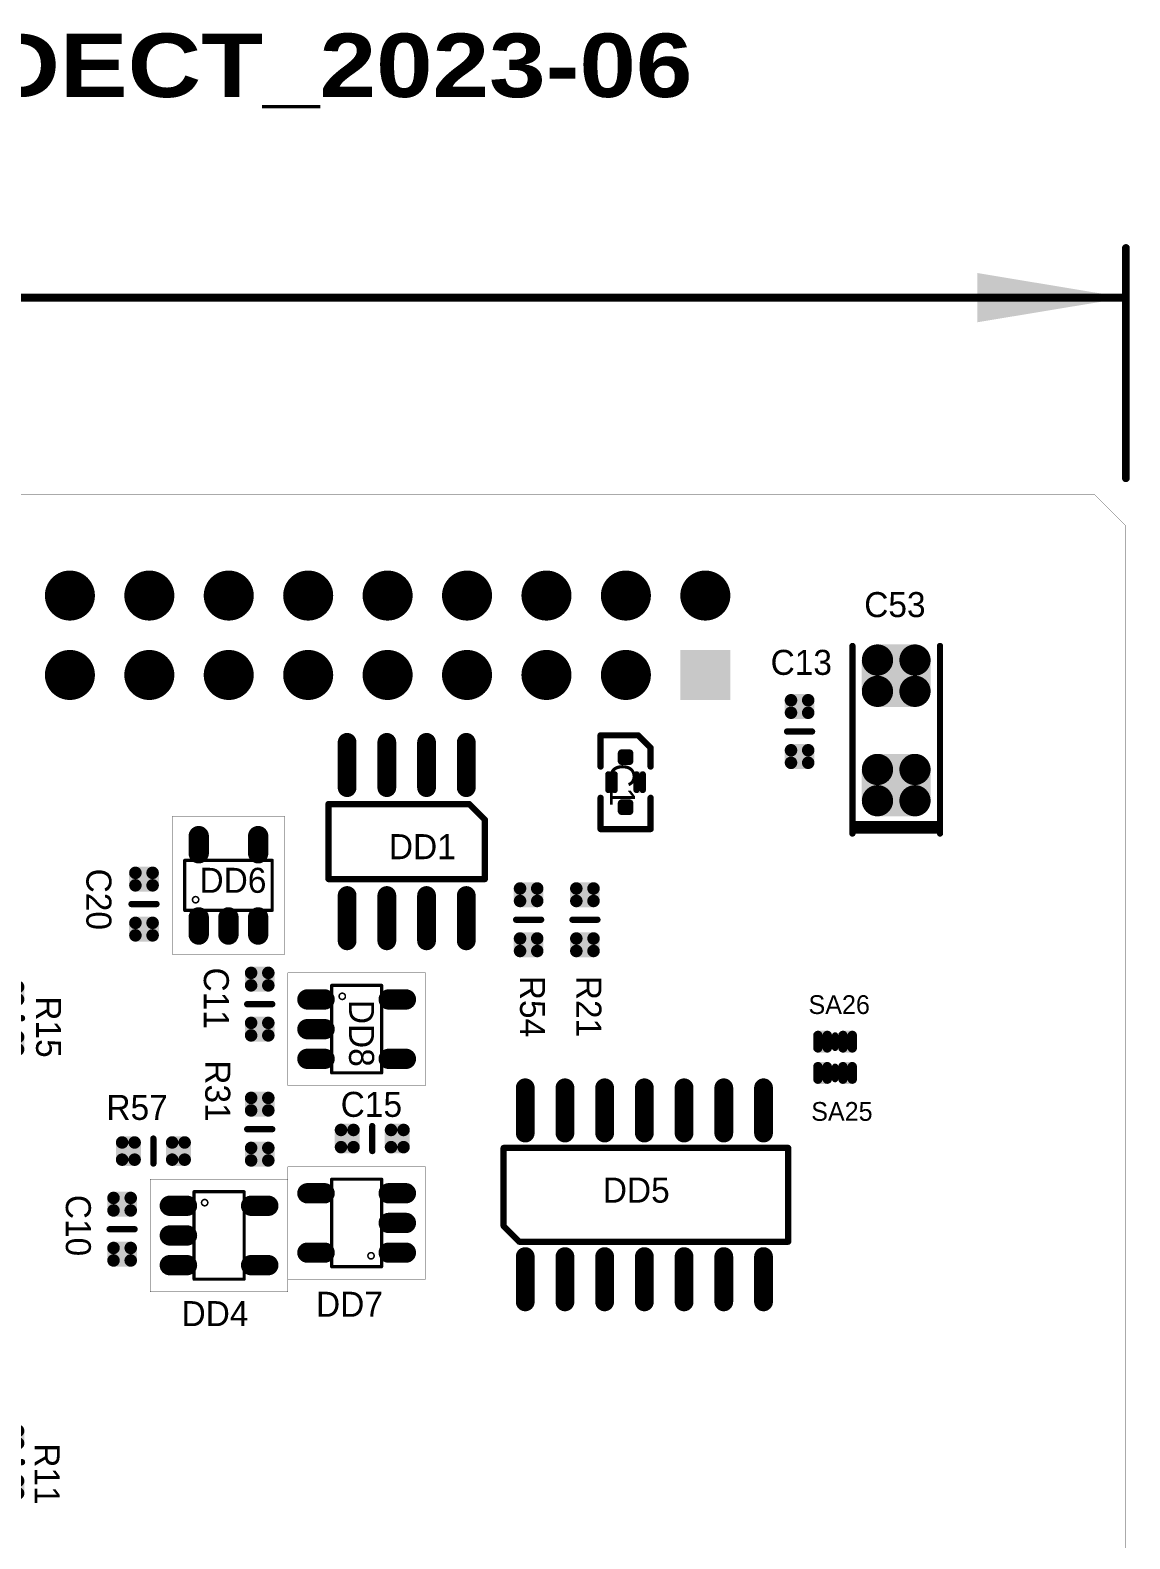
# Model space of a CAD drawing. Extents: x 199 to 362, y 337 to 503.
# Drawn here: x 238.36 to 273.52, y 454.3 to 502.56 of the extents above; entities that cross this region are included whole.
import ezdxf

# ---------------------------------------------------------------- set-up
doc = ezdxf.new("R2010")
doc.units = 0
doc.header["$MEASUREMENT"] = 0
for name, color, linetype in [('BOARD', 250, 'Continuous'), ('TOP', 254, 'Continuous'), ('TOP_ASSY', 253, 'Continuous'), ('TOP_SILK', 250, 'Continuous')]:
    doc.layers.add(name, color=color, linetype=linetype)

# ---------------------------------------------------------------- blocks, each defined once
blk = doc.blocks.new('UNIT_DISC')
at = {"linetype": 'Continuous', "const_width": 0.5}
blk.add_lwpolyline([(0.25, 0, 1), (-0.25, 0, 1)], format="xyb", close=True, dxfattribs=at)
blk = doc.blocks.new('0603_1764')
at = {"layer": 'TOP_ASSY', "linetype": 'Continuous', "const_width": 0.0001}
for points in [[(236.8, 458.35), (238.6, 458.35)], [(236.8, 455.15), (236.8, 458.35)], [(238.6, 455.15), (238.6, 458.35)], [(236.8, 455.15), (238.6, 455.15)]]:
    blk.add_lwpolyline(points, dxfattribs=at)
at = {"layer": 'TOP_SILK', "linetype": 'Continuous', "const_width": 0.2}
blk.add_lwpolyline([(237.3, 456.75), (238.1, 456.75)], dxfattribs=at)
at = {"layer": 'TOP_ASSY', "xscale": 0.0001, "yscale": 0.0001, "zscale": 0.0001}
for p in [(236.8, 458.35), (236.8, 458.35), (238.6, 458.35), (238.6, 458.35), (236.8, 455.15), (236.8, 455.15), (238.6, 455.15), (238.6, 455.15)]:
    blk.add_blockref('UNIT_DISC', p, dxfattribs=at)
at = {"layer": 'TOP_SILK', "xscale": 0.2, "yscale": 0.2, "zscale": 0.2}
for p in [(237.3, 456.75), (238.1, 456.75)]:
    blk.add_blockref('UNIT_DISC', p, dxfattribs=at)
blk = doc.blocks.new('SHAPE_RR_374_314_0_0_0_0')
for points in [[(-0.475, -0.2), (0.475, -0.2), (-0.475, 0.2), (0.475, 0.2)], [(-0.275, -0.4), (0.275, -0.4), (-0.275, 0.4), (0.275, 0.4)]]:
    blk.add_solid(points)
at = {"xscale": 0.4, "yscale": 0.4, "zscale": 0.4}
for p in [(-0.275, 0.2), (-0.275, -0.2), (0.275, 0.2), (0.275, -0.2)]:
    blk.add_blockref('UNIT_DISC', p, dxfattribs=at)
blk = doc.blocks.new('SMD80_95205')
at = {"layer": 'TOP'}
blk.add_blockref('SHAPE_RR_374_314_0_0_0_0', (0, 0), dxfattribs=at)
blk = doc.blocks.new('SMD80_95')
at = {"layer": 'TOP'}
blk.add_blockref('SHAPE_RR_374_314_0_0_0_0', (0, 0), dxfattribs=at)
blk = doc.blocks.new('R11')
blk.add_blockref('0603_1764', (0, 0))
at = {"rotation": 180}
for name, p in [('SMD80_95', (237.7, 457.55)), ('SMD80_95205', (237.7, 455.95))]:
    blk.add_blockref(name, p, dxfattribs=at)
at = {"layer": 'TOP_SILK'}
blk.add_text('R11', height=0.8, rotation=270, dxfattribs=at).set_placement((238.5, 457.35))
blk = doc.blocks.new('0603_1778')
at = {"layer": 'TOP_ASSY', "linetype": 'Continuous', "const_width": 0.0001}
for points in [[(236.8, 472.55), (238.6, 472.55)], [(236.8, 469.35), (236.8, 472.55)], [(238.6, 469.35), (238.6, 472.55)], [(236.8, 469.35), (238.6, 469.35)]]:
    blk.add_lwpolyline(points, dxfattribs=at)
at = {"layer": 'TOP_SILK', "linetype": 'Continuous', "const_width": 0.2}
blk.add_lwpolyline([(237.3, 470.95), (238.1, 470.95)], dxfattribs=at)
at = {"layer": 'TOP_ASSY', "xscale": 0.0001, "yscale": 0.0001, "zscale": 0.0001}
for p in [(236.8, 472.55), (236.8, 472.55), (238.6, 472.55), (238.6, 472.55), (236.8, 469.35), (236.8, 469.35), (238.6, 469.35), (238.6, 469.35)]:
    blk.add_blockref('UNIT_DISC', p, dxfattribs=at)
at = {"layer": 'TOP_SILK', "xscale": 0.2, "yscale": 0.2, "zscale": 0.2}
for p in [(237.3, 470.95), (238.1, 470.95)]:
    blk.add_blockref('UNIT_DISC', p, dxfattribs=at)
blk = doc.blocks.new('SMD80_9588')
at = {"layer": 'TOP'}
blk.add_blockref('SHAPE_RR_374_314_0_0_0_0', (0, 0), dxfattribs=at)
blk = doc.blocks.new('R15')
blk.add_blockref('0603_1778', (0, 0))
at = {"rotation": 180}
for name, p in [('SMD80_95', (237.7, 471.75)), ('SMD80_9588', (237.7, 470.15))]:
    blk.add_blockref(name, p, dxfattribs=at)
at = {"layer": 'TOP_SILK'}
blk.add_text('R15', height=0.8, rotation=270, dxfattribs=at).set_placement((238.55, 471.65))
blk = doc.blocks.new('SO_8_1_27_PANTES_4302')
at = {"layer": 'TOP_ASSY', "linetype": 'Continuous', "const_width": 0.0001}
for points in [[(247.3, 480.7), (253.5, 480.7)], [(247.3, 472.5), (247.3, 480.7)], [(253.5, 480.7), (253.5, 472.5)], [(250.5, 476.6), (250.3, 476.6)], [(250.4, 476.7), (250.4, 476.5)], [(253.5, 472.5), (247.3, 472.5)]]:
    blk.add_lwpolyline(points, dxfattribs=at)
at = {"layer": 'TOP_SILK', "linetype": 'Continuous', "const_width": 0.2}
for points in [[(247.9, 477.8), (252.4, 477.8)], [(247.9, 475.4), (247.9, 477.8)], [(252.4, 477.8), (252.9, 477.3)], [(252.9, 477.3), (252.9, 475.4)], [(252.9, 475.4), (247.9, 475.4)]]:
    blk.add_lwpolyline(points, dxfattribs=at)
at = {"layer": 'TOP_ASSY', "xscale": 0.0001, "yscale": 0.0001, "zscale": 0.0001}
for p in [(247.3, 480.7), (247.3, 480.7), (253.5, 480.7), (253.5, 480.7), (250.3, 476.6), (250.4, 476.7), (250.4, 476.5), (250.5, 476.6), (247.3, 472.5), (247.3, 472.5), (253.5, 472.5), (253.5, 472.5)]:
    blk.add_blockref('UNIT_DISC', p, dxfattribs=at)
at = {"layer": 'TOP_SILK', "xscale": 0.2, "yscale": 0.2, "zscale": 0.2}
for p in [(247.9, 477.8), (247.9, 477.8), (252.4, 477.8), (252.4, 477.8), (252.9, 477.3), (252.9, 477.3), (247.9, 475.4), (247.9, 475.4), (252.9, 475.4), (252.9, 475.4)]:
    blk.add_blockref('UNIT_DISC', p, dxfattribs=at)
blk = doc.blocks.new('SHAPE_OV_807_236_0_0_0_0')
at = {"linetype": 'Continuous', "const_width": 0.6}
blk.add_lwpolyline([(-0.725, 0), (0.725, 0)], dxfattribs=at)
at = {"xscale": 0.6, "yscale": 0.6, "zscale": 0.6}
for p in [(-0.725, 0), (0.725, 0)]:
    blk.add_blockref('UNIT_DISC', p, dxfattribs=at)
blk = doc.blocks.new('SMD205_060')
at = {"layer": 'TOP'}
blk.add_blockref('SHAPE_OV_807_236_0_0_0_0', (0, 0), dxfattribs=at)
blk = doc.blocks.new('SMD205_06097')
at = {"layer": 'TOP'}
blk.add_blockref('SHAPE_OV_807_236_0_0_0_0', (0, 0), dxfattribs=at)
blk = doc.blocks.new('SMD205_0605')
at = {"layer": 'TOP'}
blk.add_blockref('SHAPE_OV_807_236_0_0_0_0', (0, 0), dxfattribs=at)
blk = doc.blocks.new('SMD205_06011')
at = {"layer": 'TOP'}
blk.add_blockref('SHAPE_OV_807_236_0_0_0_0', (0, 0), dxfattribs=at)
blk = doc.blocks.new('SMD205_0602')
at = {"layer": 'TOP'}
blk.add_blockref('SHAPE_OV_807_236_0_0_0_0', (0, 0), dxfattribs=at)
blk = doc.blocks.new('DD1')
blk.add_blockref('SO_8_1_27_PANTES_4302', (0, 0))
at = {"rotation": 270}
for name, p in [('SMD205_060', (248.495, 479.05)), ('SMD205_060', (249.765, 479.05)), ('SMD205_060', (251.035, 479.05)), ('SMD205_060', (252.305, 479.05)), ('SMD205_06097', (248.495, 474.15)), ('SMD205_0605', (249.765, 474.15)), ('SMD205_06011', (251.035, 474.15)), ('SMD205_0602', (252.305, 474.15))]:
    blk.add_blockref(name, p, dxfattribs=at)
at = {"layer": 'TOP_SILK'}
blk.add_text('DD1', height=0.8, dxfattribs=at).set_placement((249.83125, 476.0375))
blk = doc.blocks.new('POLY_S3_L3_421274')
at = {"layer": 'BOARD'}
blk.add_solid([(208.4, 494), (213.1498, 494.7874), (213.1498, 493.2126)], dxfattribs=at)
blk = doc.blocks.new('POLY_S3_L3_421276')
at = {"layer": 'BOARD'}
blk.add_solid([(273.4, 494), (268.6502, 494.7874), (268.6502, 493.2126)], dxfattribs=at)
blk = doc.blocks.new('DIM_L3_421101')
at = {"layer": 'BOARD', "linetype": 'Continuous', "const_width": 0.25}
for points in [[(208.4, 488.224), (208.4, 495.5875)], [(273.4, 488.224), (273.4, 495.5875)], [(208.4, 494), (219.87023, 494)], [(273.4, 494), (226.52977, 494)]]:
    blk.add_lwpolyline(points, dxfattribs=at)
for name in ['POLY_S3_L3_421274', 'POLY_S3_L3_421276']:
    blk.add_blockref(name, (0, 0))
at = {"layer": 'BOARD', "xscale": 0.25, "yscale": 0.25, "zscale": 0.25}
for p in [(208.4, 495.5875), (273.4, 495.5875), (208.4, 494), (219.87023, 494), (226.52977, 494), (273.4, 494), (208.4, 488.224), (273.4, 488.224)]:
    blk.add_blockref('UNIT_DISC', p, dxfattribs=at)
at = {"layer": 'BOARD'}
blk.add_text('65.0', height=2.032, dxfattribs=at).set_placement((220.42188, 492.4125))
blk = doc.blocks.new('SHAPE_EL_629_629_0_0_0_0')
at = {"xscale": 1.6, "yscale": 1.6, "zscale": 1.6}
blk.add_blockref('UNIT_DISC', (0, 0), dxfattribs=at)
blk = doc.blocks.new('SHAPE_SQ_629_629_0_0_0_0')
blk.add_solid([(-0.8, -0.8), (0.8, -0.8), (-0.8, 0.8), (0.8, 0.8)])
blk = doc.blocks.new('SO_14_1_27_3990')
at = {"layer": 'TOP_ASSY', "linetype": 'Continuous', "const_width": 0.0001}
for points in [[(252.9, 469.7), (263.1, 469.7)], [(252.9, 460.9), (252.9, 469.7)], [(263.1, 469.7), (263.1, 460.9)], [(263.1, 460.9), (252.9, 460.9)]]:
    blk.add_lwpolyline(points, dxfattribs=at)
at = {"layer": 'TOP_SILK', "linetype": 'Continuous', "const_width": 0.2}
for points in [[(253.5, 464.3), (253.5, 466.8)], [(253.5, 466.8), (262.6, 466.8)], [(262.6, 466.8), (262.6, 463.8)], [(254, 463.8), (253.5, 464.3)], [(262.6, 463.8), (254, 463.8)]]:
    blk.add_lwpolyline(points, dxfattribs=at)
at = {"layer": 'TOP_ASSY', "xscale": 0.0001, "yscale": 0.0001, "zscale": 0.0001}
for p in [(252.9, 469.7), (252.9, 469.7), (263.1, 469.7), (263.1, 469.7), (252.9, 460.9), (252.9, 460.9), (263.1, 460.9), (263.1, 460.9)]:
    blk.add_blockref('UNIT_DISC', p, dxfattribs=at)
at = {"layer": 'TOP_SILK', "xscale": 0.2, "yscale": 0.2, "zscale": 0.2}
for p in [(253.5, 466.8), (253.5, 466.8), (262.6, 466.8), (262.6, 466.8), (253.5, 464.3), (253.5, 464.3), (254, 463.8), (254, 463.8), (262.6, 463.8), (262.6, 463.8)]:
    blk.add_blockref('UNIT_DISC', p, dxfattribs=at)
blk = doc.blocks.new('SMD205_060__1_')
at = {"layer": 'TOP'}
blk.add_blockref('SHAPE_OV_807_236_0_0_0_0', (0, 0), dxfattribs=at)
blk = doc.blocks.new('SMD205_060__1_67')
at = {"layer": 'TOP'}
blk.add_blockref('SHAPE_OV_807_236_0_0_0_0', (0, 0), dxfattribs=at)
blk = doc.blocks.new('SMD205_060__1_209')
at = {"layer": 'TOP'}
blk.add_blockref('SHAPE_OV_807_236_0_0_0_0', (0, 0), dxfattribs=at)
blk = doc.blocks.new('SMD205_060__1_208')
at = {"layer": 'TOP'}
blk.add_blockref('SHAPE_OV_807_236_0_0_0_0', (0, 0), dxfattribs=at)
blk = doc.blocks.new('SMD205_060__1_16')
at = {"layer": 'TOP'}
blk.add_blockref('SHAPE_OV_807_236_0_0_0_0', (0, 0), dxfattribs=at)
blk = doc.blocks.new('SOT_25_3832')
at = {"layer": 'TOP_ASSY', "linetype": 'Continuous', "const_width": 0.01}
for points in [[(242.2, 462.2), (242.2, 465.8)], [(242.2, 465.8), (246.6, 465.8)], [(246.6, 465.8), (246.6, 462.2)], [(246.6, 462.2), (242.2, 462.2)]]:
    blk.add_lwpolyline(points, dxfattribs=at)
at = {"layer": 'TOP_SILK', "linetype": 'Continuous', "const_width": 0.1}
for points in [[(243.6, 465.4), (243.6, 462.6)], [(243.6, 465.4), (245.2, 465.4)], [(245.2, 462.6), (245.2, 465.4)], [(243.6, 462.6), (245.2, 462.6)]]:
    blk.add_lwpolyline(points, dxfattribs=at)
at = {"layer": 'TOP_SILK', "linetype": 'Continuous', "const_width": 0.05}
blk.add_lwpolyline([(243.94, 465.15, 1), (243.94, 464.95, 1)], format="xyb", close=True, dxfattribs=at)
at = {"layer": 'TOP_ASSY', "xscale": 0.01, "yscale": 0.01, "zscale": 0.01}
for p in [(242.2, 465.8), (242.2, 465.8), (246.6, 465.8), (246.6, 465.8), (242.2, 462.2), (242.2, 462.2), (246.6, 462.2), (246.6, 462.2)]:
    blk.add_blockref('UNIT_DISC', p, dxfattribs=at)
at = {"layer": 'TOP_SILK', "xscale": 0.1, "yscale": 0.1, "zscale": 0.1}
for p in [(243.6, 465.4), (243.6, 465.4), (245.2, 465.4), (245.2, 465.4), (243.6, 462.6), (243.6, 462.6), (245.2, 462.6), (245.2, 462.6)]:
    blk.add_blockref('UNIT_DISC', p, dxfattribs=at)
blk = doc.blocks.new('SHAPE_OV_472_255_0_0_0_0')
at = {"linetype": 'Continuous', "const_width": 0.65}
blk.add_lwpolyline([(-0.275, 0), (0.275, 0)], dxfattribs=at)
at = {"xscale": 0.65, "yscale": 0.65, "zscale": 0.65}
for p in [(-0.275, 0), (0.275, 0)]:
    blk.add_blockref('UNIT_DISC', p, dxfattribs=at)
blk = doc.blocks.new('SMD120_065')
at = {"layer": 'TOP'}
blk.add_blockref('SHAPE_OV_472_255_0_0_0_0', (0, 0), dxfattribs=at)
blk = doc.blocks.new('0603_3339')
at = {"layer": 'TOP_ASSY', "linetype": 'Continuous', "const_width": 0.0001}
for points in [[(244.8, 473), (246.6, 473)], [(244.8, 469.8), (244.8, 473)], [(246.6, 469.8), (246.6, 473)], [(244.8, 469.8), (246.6, 469.8)]]:
    blk.add_lwpolyline(points, dxfattribs=at)
at = {"layer": 'TOP_SILK', "linetype": 'Continuous', "const_width": 0.2}
blk.add_lwpolyline([(245.3, 471.4), (246.1, 471.4)], dxfattribs=at)
at = {"layer": 'TOP_ASSY', "xscale": 0.0001, "yscale": 0.0001, "zscale": 0.0001}
for p in [(244.8, 473), (244.8, 473), (246.6, 473), (246.6, 473), (244.8, 469.8), (244.8, 469.8), (246.6, 469.8), (246.6, 469.8)]:
    blk.add_blockref('UNIT_DISC', p, dxfattribs=at)
at = {"layer": 'TOP_SILK', "xscale": 0.2, "yscale": 0.2, "zscale": 0.2}
for p in [(245.3, 471.4), (246.1, 471.4)]:
    blk.add_blockref('UNIT_DISC', p, dxfattribs=at)
blk = doc.blocks.new('SMD80_9582')
at = {"layer": 'TOP'}
blk.add_blockref('SHAPE_RR_374_314_0_0_0_0', (0, 0), dxfattribs=at)
blk = doc.blocks.new('SOT_25_4205')
at = {"layer": 'TOP_ASSY', "linetype": 'Continuous', "const_width": 0.01}
for points in [[(242.9, 477.4), (246.5, 477.4)], [(242.9, 473), (242.9, 477.4)], [(246.5, 477.4), (246.5, 473)], [(246.5, 473), (242.9, 473)]]:
    blk.add_lwpolyline(points, dxfattribs=at)
at = {"layer": 'TOP_SILK', "linetype": 'Continuous', "const_width": 0.1}
for points in [[(246.1, 476), (243.3, 476)], [(243.3, 474.4), (243.3, 476)], [(246.1, 474.4), (246.1, 476)], [(243.3, 474.4), (246.1, 474.4)]]:
    blk.add_lwpolyline(points, dxfattribs=at)
at = {"layer": 'TOP_SILK', "linetype": 'Continuous', "const_width": 0.05}
blk.add_lwpolyline([(243.55, 474.74, 1), (243.75, 474.74, 1)], format="xyb", close=True, dxfattribs=at)
at = {"layer": 'TOP_ASSY', "xscale": 0.01, "yscale": 0.01, "zscale": 0.01}
for p in [(242.9, 477.4), (242.9, 477.4), (246.5, 477.4), (246.5, 477.4), (242.9, 473), (242.9, 473), (246.5, 473), (246.5, 473)]:
    blk.add_blockref('UNIT_DISC', p, dxfattribs=at)
at = {"layer": 'TOP_SILK', "xscale": 0.1, "yscale": 0.1, "zscale": 0.1}
for p in [(243.3, 476), (243.3, 476), (246.1, 476), (246.1, 476), (243.3, 474.4), (243.3, 474.4), (246.1, 474.4), (246.1, 474.4)]:
    blk.add_blockref('UNIT_DISC', p, dxfattribs=at)
blk = doc.blocks.new('0603_2377')
at = {"layer": 'TOP_ASSY', "linetype": 'Continuous', "const_width": 0.0001}
for points in [[(244.8, 469), (246.6, 469)], [(244.8, 465.8), (244.8, 469)], [(246.6, 465.8), (246.6, 469)], [(244.8, 465.8), (246.6, 465.8)]]:
    blk.add_lwpolyline(points, dxfattribs=at)
at = {"layer": 'TOP_SILK', "linetype": 'Continuous', "const_width": 0.2}
blk.add_lwpolyline([(245.3, 467.4), (246.1, 467.4)], dxfattribs=at)
at = {"layer": 'TOP_ASSY', "xscale": 0.0001, "yscale": 0.0001, "zscale": 0.0001}
for p in [(244.8, 469), (244.8, 469), (246.6, 469), (246.6, 469), (244.8, 465.8), (244.8, 465.8), (246.6, 465.8), (246.6, 465.8)]:
    blk.add_blockref('UNIT_DISC', p, dxfattribs=at)
at = {"layer": 'TOP_SILK', "xscale": 0.2, "yscale": 0.2, "zscale": 0.2}
for p in [(245.3, 467.4), (246.1, 467.4)]:
    blk.add_blockref('UNIT_DISC', p, dxfattribs=at)
blk = doc.blocks.new('0603_2363')
at = {"layer": 'TOP_ASSY', "linetype": 'Continuous', "const_width": 0.0001}
for points in [[(240.7, 467.6), (240.7, 465.8)], [(240.7, 467.6), (243.9, 467.6)], [(243.9, 467.6), (243.9, 465.8)], [(240.7, 465.8), (243.9, 465.8)]]:
    blk.add_lwpolyline(points, dxfattribs=at)
at = {"layer": 'TOP_SILK', "linetype": 'Continuous', "const_width": 0.2}
blk.add_lwpolyline([(242.3, 467.1), (242.3, 466.3)], dxfattribs=at)
at = {"layer": 'TOP_ASSY', "xscale": 0.0001, "yscale": 0.0001, "zscale": 0.0001}
for p in [(240.7, 467.6), (240.7, 467.6), (243.9, 467.6), (243.9, 467.6), (240.7, 465.8), (240.7, 465.8), (243.9, 465.8), (243.9, 465.8)]:
    blk.add_blockref('UNIT_DISC', p, dxfattribs=at)
at = {"layer": 'TOP_SILK', "xscale": 0.2, "yscale": 0.2, "zscale": 0.2}
for p in [(242.3, 467.1), (242.3, 466.3)]:
    blk.add_blockref('UNIT_DISC', p, dxfattribs=at)
blk = doc.blocks.new('0603_1976')
at = {"layer": 'TOP_ASSY', "linetype": 'Continuous', "const_width": 0.0001}
for points in [[(255.2, 475.7), (257, 475.7)], [(255.2, 472.5), (255.2, 475.7)], [(257, 472.5), (257, 475.7)], [(255.2, 472.5), (257, 472.5)]]:
    blk.add_lwpolyline(points, dxfattribs=at)
at = {"layer": 'TOP_SILK', "linetype": 'Continuous', "const_width": 0.2}
blk.add_lwpolyline([(255.7, 474.1), (256.5, 474.1)], dxfattribs=at)
at = {"layer": 'TOP_ASSY', "xscale": 0.0001, "yscale": 0.0001, "zscale": 0.0001}
for p in [(255.2, 475.7), (255.2, 475.7), (257, 475.7), (257, 475.7), (255.2, 472.5), (255.2, 472.5), (257, 472.5), (257, 472.5)]:
    blk.add_blockref('UNIT_DISC', p, dxfattribs=at)
at = {"layer": 'TOP_SILK', "xscale": 0.2, "yscale": 0.2, "zscale": 0.2}
for p in [(255.7, 474.1), (256.5, 474.1)]:
    blk.add_blockref('UNIT_DISC', p, dxfattribs=at)
blk = doc.blocks.new('0603_1990')
at = {"layer": 'TOP_ASSY', "linetype": 'Continuous', "const_width": 0.0001}
for points in [[(253.4, 475.7), (255.2, 475.7)], [(253.4, 472.5), (253.4, 475.7)], [(255.2, 472.5), (255.2, 475.7)], [(253.4, 472.5), (255.2, 472.5)]]:
    blk.add_lwpolyline(points, dxfattribs=at)
at = {"layer": 'TOP_SILK', "linetype": 'Continuous', "const_width": 0.2}
blk.add_lwpolyline([(253.9, 474.1), (254.7, 474.1)], dxfattribs=at)
at = {"layer": 'TOP_ASSY', "xscale": 0.0001, "yscale": 0.0001, "zscale": 0.0001}
for p in [(253.4, 475.7), (253.4, 475.7), (255.2, 475.7), (255.2, 475.7), (253.4, 472.5), (253.4, 472.5), (255.2, 472.5), (255.2, 472.5)]:
    blk.add_blockref('UNIT_DISC', p, dxfattribs=at)
at = {"layer": 'TOP_SILK', "xscale": 0.2, "yscale": 0.2, "zscale": 0.2}
for p in [(253.9, 474.1), (254.7, 474.1)]:
    blk.add_blockref('UNIT_DISC', p, dxfattribs=at)
blk = doc.blocks.new('0603_MURATA_NFM18PC_3761')
at = {"layer": 'TOP_ASSY', "linetype": 'Continuous', "const_width": 0.0001}
for points in [[(258.3, 480.1), (256.5, 480.1)], [(256.5, 480.1), (256.5, 476.9)], [(258.3, 480.1), (258.3, 476.9)], [(258.3, 476.9), (256.5, 476.9)]]:
    blk.add_lwpolyline(points, dxfattribs=at)
at = {"layer": 'TOP_SILK', "linetype": 'Continuous', "const_width": 0.2}
for points in [[(256.6, 480), (256.6, 479)], [(256.6, 480), (257.8, 480)], [(257.8, 480), (258.2, 479.6)], [(258.2, 479.6), (258.2, 479)], [(256.6, 477), (256.6, 478)], [(258.2, 477), (258.2, 478)], [(258.2, 477), (256.6, 477)]]:
    blk.add_lwpolyline(points, dxfattribs=at)
at = {"layer": 'TOP_ASSY', "xscale": 0.0001, "yscale": 0.0001, "zscale": 0.0001}
for p in [(256.5, 480.1), (256.5, 480.1), (258.3, 480.1), (258.3, 480.1), (256.5, 476.9), (256.5, 476.9), (258.3, 476.9), (258.3, 476.9)]:
    blk.add_blockref('UNIT_DISC', p, dxfattribs=at)
at = {"layer": 'TOP_SILK', "xscale": 0.2, "yscale": 0.2, "zscale": 0.2}
for p in [(256.6, 480), (256.6, 480), (257.8, 480), (257.8, 480), (258.2, 479.6), (258.2, 479.6), (256.6, 479), (258.2, 479), (256.6, 478), (258.2, 478), (256.6, 477), (256.6, 477), (258.2, 477), (258.2, 477)]:
    blk.add_blockref('UNIT_DISC', p, dxfattribs=at)
blk = doc.blocks.new('SHAPE_RR_196_196_0_0_0_0')
for points in [[(-0.25, -0.125), (0.25, -0.125), (-0.25, 0.125), (0.25, 0.125)], [(-0.125, -0.25), (0.125, -0.25), (-0.125, 0.25), (0.125, 0.25)]]:
    blk.add_solid(points)
at = {"xscale": 0.25, "yscale": 0.25, "zscale": 0.25}
for p in [(-0.125, 0.125), (-0.125, -0.125), (0.125, 0.125), (0.125, -0.125)]:
    blk.add_blockref('UNIT_DISC', p, dxfattribs=at)
blk = doc.blocks.new('SMD60_60__1_')
at = {"layer": 'TOP'}
blk.add_blockref('SHAPE_RR_196_196_0_0_0_0', (0, 0), dxfattribs=at)
blk = doc.blocks.new('SHAPE_RR_275_157_0_0_0_0')
for points in [[(-0.35, -0.1), (0.35, -0.1), (-0.35, 0.1), (0.35, 0.1)], [(-0.25, -0.2), (0.25, -0.2), (-0.25, 0.2), (0.25, 0.2)]]:
    blk.add_solid(points)
at = {"xscale": 0.2, "yscale": 0.2, "zscale": 0.2}
for p in [(-0.25, 0.1), (-0.25, -0.1), (0.25, 0.1), (0.25, -0.1)]:
    blk.add_blockref('UNIT_DISC', p, dxfattribs=at)
blk = doc.blocks.new('SMD70_40')
at = {"layer": 'TOP'}
blk.add_blockref('SHAPE_RR_275_157_0_0_0_0', (0, 0), dxfattribs=at)
blk = doc.blocks.new('SOT_25_1913')
at = {"layer": 'TOP_ASSY', "linetype": 'Continuous', "const_width": 0.01}
for points in [[(246.6, 462.6), (246.6, 466.2)], [(246.6, 466.2), (251, 466.2)], [(251, 466.2), (251, 462.6)], [(251, 462.6), (246.6, 462.6)]]:
    blk.add_lwpolyline(points, dxfattribs=at)
at = {"layer": 'TOP_SILK', "linetype": 'Continuous', "const_width": 0.1}
for points in [[(248, 465.8), (248, 463)], [(249.6, 465.8), (248, 465.8)], [(249.6, 463), (249.6, 465.8)], [(249.6, 463), (248, 463)]]:
    blk.add_lwpolyline(points, dxfattribs=at)
at = {"layer": 'TOP_SILK', "linetype": 'Continuous', "const_width": 0.05}
blk.add_lwpolyline([(249.26, 463.25, 1), (249.26, 463.45, 1)], format="xyb", close=True, dxfattribs=at)
at = {"layer": 'TOP_ASSY', "xscale": 0.01, "yscale": 0.01, "zscale": 0.01}
for p in [(246.6, 466.2), (246.6, 466.2), (251, 466.2), (251, 466.2), (246.6, 462.6), (246.6, 462.6), (251, 462.6), (251, 462.6)]:
    blk.add_blockref('UNIT_DISC', p, dxfattribs=at)
at = {"layer": 'TOP_SILK', "xscale": 0.1, "yscale": 0.1, "zscale": 0.1}
for p in [(248, 465.8), (248, 465.8), (249.6, 465.8), (249.6, 465.8), (248, 463), (248, 463), (249.6, 463), (249.6, 463)]:
    blk.add_blockref('UNIT_DISC', p, dxfattribs=at)
blk = doc.blocks.new('0603_1792')
at = {"layer": 'TOP_ASSY', "linetype": 'Continuous', "const_width": 0.0001}
for points in [[(242.2, 465.8), (240.4, 465.8)], [(240.4, 465.8), (240.4, 462.6)], [(242.2, 465.8), (242.2, 462.6)], [(242.2, 462.6), (240.4, 462.6)]]:
    blk.add_lwpolyline(points, dxfattribs=at)
at = {"layer": 'TOP_SILK', "linetype": 'Continuous', "const_width": 0.2}
blk.add_lwpolyline([(241.7, 464.2), (240.9, 464.2)], dxfattribs=at)
at = {"layer": 'TOP_ASSY', "xscale": 0.0001, "yscale": 0.0001, "zscale": 0.0001}
for p in [(240.4, 465.8), (240.4, 465.8), (242.2, 465.8), (242.2, 465.8), (240.4, 462.6), (240.4, 462.6), (242.2, 462.6), (242.2, 462.6)]:
    blk.add_blockref('UNIT_DISC', p, dxfattribs=at)
at = {"layer": 'TOP_SILK', "xscale": 0.2, "yscale": 0.2, "zscale": 0.2}
for p in [(240.9, 464.2), (241.7, 464.2)]:
    blk.add_blockref('UNIT_DISC', p, dxfattribs=at)
blk = doc.blocks.new('0603_1507')
at = {"layer": 'TOP_ASSY', "linetype": 'Continuous', "const_width": 0.0001}
for points in [[(259.49999, 479.3), (261.30001, 479.3)], [(259.49999, 476.1), (259.49999, 479.3)], [(261.30001, 476.1), (261.30001, 479.3)], [(259.49999, 476.1), (261.30001, 476.1)]]:
    blk.add_lwpolyline(points, dxfattribs=at)
at = {"layer": 'TOP_SILK', "linetype": 'Continuous', "const_width": 0.2}
blk.add_lwpolyline([(260, 477.7), (260.8, 477.7)], dxfattribs=at)
at = {"layer": 'TOP_ASSY', "xscale": 0.0001, "yscale": 0.0001, "zscale": 0.0001}
for p in [(259.49999, 479.3), (259.49999, 479.3), (261.30001, 479.3), (261.30001, 479.3), (259.49999, 476.1), (259.49999, 476.1), (261.30001, 476.1), (261.30001, 476.1)]:
    blk.add_blockref('UNIT_DISC', p, dxfattribs=at)
at = {"layer": 'TOP_SILK', "xscale": 0.2, "yscale": 0.2, "zscale": 0.2}
for p in [(260, 477.7), (260.8, 477.7)]:
    blk.add_blockref('UNIT_DISC', p, dxfattribs=at)
blk = doc.blocks.new('JUMPER_0603_1479')
at = {"layer": 'TOP_ASSY', "linetype": 'Continuous', "const_width": 0.0001}
for points in [[(263.1, 468.7), (263.1, 469.7)], [(263.1, 469.7), (265.1, 469.7)], [(265.1, 469.7), (265.1, 468.7)], [(265.1, 468.7), (263.1, 468.7)]]:
    blk.add_lwpolyline(points, dxfattribs=at)
at = {"layer": 'TOP_SILK', "linetype": 'Continuous', "const_width": 0.2}
blk.add_lwpolyline([(264.1, 469.4), (264.1, 469)], dxfattribs=at)
at = {"layer": 'TOP_ASSY', "xscale": 0.0001, "yscale": 0.0001, "zscale": 0.0001}
for p in [(263.1, 469.7), (263.1, 469.7), (265.1, 469.7), (265.1, 469.7), (263.1, 468.7), (263.1, 468.7), (265.1, 468.7), (265.1, 468.7)]:
    blk.add_blockref('UNIT_DISC', p, dxfattribs=at)
at = {"layer": 'TOP_SILK', "xscale": 0.2, "yscale": 0.2, "zscale": 0.2}
for p in [(264.1, 469.4), (264.1, 469)]:
    blk.add_blockref('UNIT_DISC', p, dxfattribs=at)
blk = doc.blocks.new('SHAPE_RR_236_275_0_0_0_0')
for points in [[(-0.3, -0.2), (0.3, -0.2), (-0.3, 0.2), (0.3, 0.2)], [(-0.15, -0.35), (0.15, -0.35), (-0.15, 0.35), (0.15, 0.35)]]:
    blk.add_solid(points)
at = {"xscale": 0.3, "yscale": 0.3, "zscale": 0.3}
for p in [(-0.15, 0.2), (0.15, 0.2), (-0.15, -0.2), (0.15, -0.2)]:
    blk.add_blockref('UNIT_DISC', p, dxfattribs=at)
blk = doc.blocks.new('SMD60_70')
at = {"layer": 'TOP'}
blk.add_blockref('SHAPE_RR_236_275_0_0_0_0', (0, 0), dxfattribs=at)
blk = doc.blocks.new('JUMPER_0603_1493')
at = {"layer": 'TOP_ASSY', "linetype": 'Continuous', "const_width": 0.0001}
for points in [[(263.1, 469.7), (263.1, 470.7)], [(263.1, 470.7), (265.1, 470.7)], [(265.1, 470.7), (265.1, 469.7)], [(265.1, 469.7), (263.1, 469.7)]]:
    blk.add_lwpolyline(points, dxfattribs=at)
at = {"layer": 'TOP_SILK', "linetype": 'Continuous', "const_width": 0.2}
blk.add_lwpolyline([(264.1, 470.4), (264.1, 470)], dxfattribs=at)
at = {"layer": 'TOP_ASSY', "xscale": 0.0001, "yscale": 0.0001, "zscale": 0.0001}
for p in [(263.1, 470.7), (263.1, 470.7), (265.1, 470.7), (265.1, 470.7), (263.1, 469.7), (263.1, 469.7), (265.1, 469.7), (265.1, 469.7)]:
    blk.add_blockref('UNIT_DISC', p, dxfattribs=at)
at = {"layer": 'TOP_SILK', "xscale": 0.2, "yscale": 0.2, "zscale": 0.2}
for p in [(264.1, 470.4), (264.1, 470)]:
    blk.add_blockref('UNIT_DISC', p, dxfattribs=at)
blk = doc.blocks.new('SOT_25_4183')
at = {"layer": 'TOP_ASSY', "linetype": 'Continuous', "const_width": 0.01}
for points in [[(246.6, 468.8), (246.6, 472.4)], [(246.6, 472.4), (251, 472.4)], [(251, 472.4), (251, 468.8)], [(251, 468.8), (246.6, 468.8)]]:
    blk.add_lwpolyline(points, dxfattribs=at)
at = {"layer": 'TOP_SILK', "linetype": 'Continuous', "const_width": 0.1}
for points in [[(248, 472), (248, 469.2)], [(248, 472), (249.6, 472)], [(249.6, 469.2), (249.6, 472)], [(248, 469.2), (249.6, 469.2)]]:
    blk.add_lwpolyline(points, dxfattribs=at)
at = {"layer": 'TOP_SILK', "linetype": 'Continuous', "const_width": 0.05}
blk.add_lwpolyline([(248.34, 471.75, 1), (248.34, 471.55, 1)], format="xyb", close=True, dxfattribs=at)
at = {"layer": 'TOP_ASSY', "xscale": 0.01, "yscale": 0.01, "zscale": 0.01}
for p in [(246.6, 472.4), (246.6, 472.4), (251, 472.4), (251, 472.4), (246.6, 468.8), (246.6, 468.8), (251, 468.8), (251, 468.8)]:
    blk.add_blockref('UNIT_DISC', p, dxfattribs=at)
at = {"layer": 'TOP_SILK', "xscale": 0.1, "yscale": 0.1, "zscale": 0.1}
for p in [(248, 472), (248, 472), (249.6, 472), (249.6, 472), (248, 469.2), (248, 469.2), (249.6, 469.2), (249.6, 469.2)]:
    blk.add_blockref('UNIT_DISC', p, dxfattribs=at)
blk = doc.blocks.new('SMD120_06576')
at = {"layer": 'TOP'}
blk.add_blockref('SHAPE_OV_472_255_0_0_0_0', (0, 0), dxfattribs=at)
blk = doc.blocks.new('SMD120_06560')
at = {"layer": 'TOP'}
blk.add_blockref('SHAPE_OV_472_255_0_0_0_0', (0, 0), dxfattribs=at)
blk = doc.blocks.new('0603_1307')
at = {"layer": 'TOP_ASSY', "linetype": 'Continuous', "const_width": 0.0001}
for points in [[(247.7, 468), (247.7, 466.2)], [(247.7, 468), (250.9, 468)], [(250.9, 468), (250.9, 466.2)], [(247.7, 466.2), (250.9, 466.2)]]:
    blk.add_lwpolyline(points, dxfattribs=at)
at = {"layer": 'TOP_SILK', "linetype": 'Continuous', "const_width": 0.2}
blk.add_lwpolyline([(249.3, 467.5), (249.3, 466.7)], dxfattribs=at)
at = {"layer": 'TOP_ASSY', "xscale": 0.0001, "yscale": 0.0001, "zscale": 0.0001}
for p in [(247.7, 468), (247.7, 468), (250.9, 468), (250.9, 468), (247.7, 466.2), (247.7, 466.2), (250.9, 466.2), (250.9, 466.2)]:
    blk.add_blockref('UNIT_DISC', p, dxfattribs=at)
at = {"layer": 'TOP_SILK', "xscale": 0.2, "yscale": 0.2, "zscale": 0.2}
for p in [(249.3, 467.5), (249.3, 466.7)]:
    blk.add_blockref('UNIT_DISC', p, dxfattribs=at)
blk = doc.blocks.new('0603_1100')
at = {"layer": 'TOP_ASSY', "linetype": 'Continuous', "const_width": 0.0001}
for points in [[(242.9, 476.2), (241.1, 476.2)], [(241.1, 476.2), (241.1, 473)], [(242.9, 476.2), (242.9, 473)], [(242.9, 473), (241.1, 473)]]:
    blk.add_lwpolyline(points, dxfattribs=at)
at = {"layer": 'TOP_SILK', "linetype": 'Continuous', "const_width": 0.2}
blk.add_lwpolyline([(242.4, 474.6), (241.6, 474.6)], dxfattribs=at)
at = {"layer": 'TOP_ASSY', "xscale": 0.0001, "yscale": 0.0001, "zscale": 0.0001}
for p in [(241.1, 476.2), (241.1, 476.2), (242.9, 476.2), (242.9, 476.2), (241.1, 473), (241.1, 473), (242.9, 473), (242.9, 473)]:
    blk.add_blockref('UNIT_DISC', p, dxfattribs=at)
at = {"layer": 'TOP_SILK', "xscale": 0.2, "yscale": 0.2, "zscale": 0.2}
for p in [(241.6, 474.6), (242.4, 474.6)]:
    blk.add_blockref('UNIT_DISC', p, dxfattribs=at)
blk = doc.blocks.new('CASE_B_4270')
at = {"layer": 'TOP_ASSY', "linetype": 'Continuous', "const_width": 0.0001}
for points in [[(240.59376, 375.89792), (245.40208, 380.70624)], [(245.40208, 380.70624), (247.80624, 378.30208)], [(247.80624, 378.30208), (242.99792, 373.49376)], [(242.99792, 373.49376), (240.59376, 375.89792)]]:
    blk.add_lwpolyline(points, dxfattribs=at)
at = {"layer": 'TOP_SILK', "linetype": 'Continuous', "const_width": 0.2}
for points in [[(241.30086, 376.18076), (245.5435, 380.4234)], [(245.33137, 380.21127), (247.31127, 378.23137)], [(247.45269, 378.37279), (245.47279, 380.35269)], [(247.5234, 378.4435), (243.28076, 374.20086)]]:
    blk.add_lwpolyline(points, dxfattribs=at)
at = {"layer": 'TOP_ASSY', "xscale": 0.0001, "yscale": 0.0001, "zscale": 0.0001}
for p in [(245.40208, 380.70624), (245.40208, 380.70624), (247.80624, 378.30208), (247.80624, 378.30208), (240.59376, 375.89792), (240.59376, 375.89792), (242.99792, 373.49376), (242.99792, 373.49376)]:
    blk.add_blockref('UNIT_DISC', p, dxfattribs=at)
at = {"layer": 'TOP_SILK', "xscale": 0.2, "yscale": 0.2, "zscale": 0.2}
for p in [(245.33137, 380.21127), (245.47279, 380.35269), (245.5435, 380.4234), (247.45269, 378.37279), (247.5234, 378.4435), (247.31127, 378.23137), (241.30086, 376.18076), (243.28076, 374.20086)]:
    blk.add_blockref('UNIT_DISC', p, dxfattribs=at)
blk = doc.blocks.new('SHAPE_RR_787_866_0_0_0_0')
for points in [[(-0.5, -1.1), (0.5, -1.1), (-0.5, 1.1), (0.5, 1.1)], [(-1, -0.6), (1, -0.6), (-1, 0.6), (1, 0.6)]]:
    blk.add_solid(points)
for p in [(-0.5, 0.6), (0.5, 0.6), (-0.5, -0.6), (0.5, -0.6)]:
    blk.add_blockref('UNIT_DISC', p)
blk = doc.blocks.new('SMD22_20')
at = {"layer": 'TOP'}
blk.add_blockref('SHAPE_RR_787_866_0_0_0_0', (0, 0), dxfattribs=at)

msp = doc.modelspace()

# ---------------------------------------------------------------- linework, layer by layer
at = {"layer": 'BOARD', "linetype": 'Continuous', "const_width": 0.01}
for points in [[(272.4, 487.7), (209.4, 487.7)], [(272.4, 487.7), (273.4, 486.7)], [(273.4, 377.6), (273.4, 486.7)]]:
    msp.add_lwpolyline(points, dxfattribs=at)

# ---------------------------------------------------------------- block references
for name, p in [('DIM_L3_421101', (0, 0)), ('0603_1507', (2.565, 2.421)), ('DD1', (0, 0)), ('0603_MURATA_NFM18PC_3761', (0, 0)), ('SMD60_60__1_', (257.4, 479.3)), ('SMD60_60__1_', (257.4, 477.7)), ('SOT_25_4205', (0, 0)), ('0603_1100', (0, 0)), ('SMD80_95', (242, 475.4)), ('0603_1990', (0, 0)), ('0603_1976', (0, 0)), ('SMD80_95', (242, 473.8)), ('0603_3339', (0, 0)), ('R15', (0, 0)), ('SOT_25_4183', (0, 0)), ('SMD120_065', (247.5, 471.55)), ('SMD120_065', (250.1, 471.55)), ('SMD120_065', (247.5, 470.6)), ('JUMPER_0603_1493', (0, 0)), ('SMD120_06576', (247.5, 469.65)), ('SMD120_06560', (250.1, 469.65)), ('SO_14_1_27_3990', (0, 0)), ('JUMPER_0603_1479', (0, 0)), ('0603_2377', (0, 0)), ('0603_1307', (0, 0)), ('0603_2363', (0, 0)), ('SOT_25_1913', (0, 0)), ('0603_1792', (0, 0)), ('SOT_25_3832', (0, 0)), ('SMD80_95', (241.3, 465)), ('SMD120_065', (243.1, 464.95)), ('SMD120_065', (245.7, 464.95)), ('SMD120_065', (243.1, 464)), ('SMD80_95', (241.3, 463.4)), ('SMD120_065', (243.1, 463.05)), ('SMD120_065', (245.7, 463.05)), ('R11', (0, 0))]:
    msp.add_blockref(name, p)
for name, p, rotation in [('CASE_B_4270', (172.081, 919.483), 224.9999999999999), ('SMD22_20', (266.055, 481.907), 89.9999999999999), ('SMD80_95', (262.965, 480.921), 180), ('SMD80_95', (262.965, 479.321), 180), ('SMD22_20', (266.055, 478.407), 89.9999999999999), ('SMD70_40', (256.95, 478.5), 90), ('SMD70_40', (257.85, 478.5), 90), ('SMD120_065', (243.75, 476.5), 90), ('SMD120_065', (245.65, 476.5), 90), ('SMD80_95', (254.3, 474.9), 180), ('SMD80_95', (256.1, 474.9), 180), ('SMD120_065', (243.75, 473.9), 90), ('SMD120_065', (244.7, 473.9), 90), ('SMD120_065', (245.65, 473.9), 90), ('SMD80_95', (254.3, 473.3), 180), ('SMD80_95', (256.1, 473.3), 180), ('SMD80_9582', (245.7, 472.2), 180), ('SMD80_95', (245.7, 470.6), 180), ('SMD60_70', (263.7, 470.2), 180), ('SMD60_70', (264.5, 470.2), 180), ('SMD60_70', (263.7, 469.2), 180), ('SMD60_70', (264.5, 469.2), 180), ('SMD205_060__1_', (254.191, 468), 90), ('SMD205_060__1_', (255.461, 468), 90), ('SMD205_060__1_', (256.731, 468), 90), ('SMD205_060__1_', (258.001, 468), 90), ('SMD205_060__1_', (259.271, 468), 90), ('SMD205_060__1_', (260.541, 468), 90), ('SMD205_060__1_', (261.811, 468), 90), ('SMD80_95', (245.7, 468.2), 180), ('SMD80_95', (241.5, 466.7), 90), ('SMD80_95', (243.1, 466.7), 90), ('SMD80_95', (248.5, 467.1), 90), ('SMD80_95', (250.1, 467.1), 90), ('SMD80_95', (245.7, 466.6), 180), ('SMD120_065', (247.5, 465.35), 180), ('SMD120_065', (250.1, 465.35), 180), ('SMD120_065', (250.1, 464.4), 180), ('SMD120_065', (247.5, 463.45), 180), ('SMD120_065', (250.1, 463.45), 180), ('SMD205_060__1_208', (254.191, 462.6), 90), ('SMD205_060__1_16', (255.461, 462.6), 90), ('SMD205_060__1_', (256.731, 462.6), 90), ('SMD205_060__1_209', (258.001, 462.6), 90), ('SMD205_060__1_67', (259.271, 462.6), 90), ('SMD205_060__1_', (260.541, 462.6), 90), ('SMD205_060__1_', (261.811, 462.6), 90)]:
    msp.add_blockref(name, p, dxfattribs=dict(rotation=rotation))
at = {"layer": 'BOARD', "xscale": 0.01, "yscale": 0.01, "zscale": 0.01}
for p in [(272.4, 487.7), (272.4, 487.7), (273.4, 486.7), (273.4, 486.7)]:
    msp.add_blockref('UNIT_DISC', p, dxfattribs=at)
at = {"layer": 'TOP', "rotation": 270}
for name, p in [('SHAPE_EL_629_629_0_0_0_0', (239.63, 484.47)), ('SHAPE_EL_629_629_0_0_0_0', (242.17, 484.47)), ('SHAPE_EL_629_629_0_0_0_0', (244.71, 484.47)), ('SHAPE_EL_629_629_0_0_0_0', (247.25, 484.47)), ('SHAPE_EL_629_629_0_0_0_0', (249.79, 484.47)), ('SHAPE_EL_629_629_0_0_0_0', (252.33, 484.47)), ('SHAPE_EL_629_629_0_0_0_0', (254.87, 484.47)), ('SHAPE_EL_629_629_0_0_0_0', (257.41, 484.47)), ('SHAPE_EL_629_629_0_0_0_0', (259.95, 484.47)), ('SHAPE_EL_629_629_0_0_0_0', (239.63, 481.93)), ('SHAPE_EL_629_629_0_0_0_0', (242.17, 481.93)), ('SHAPE_EL_629_629_0_0_0_0', (244.71, 481.93)), ('SHAPE_EL_629_629_0_0_0_0', (247.25, 481.93)), ('SHAPE_EL_629_629_0_0_0_0', (249.79, 481.93)), ('SHAPE_EL_629_629_0_0_0_0', (252.33, 481.93)), ('SHAPE_EL_629_629_0_0_0_0', (254.87, 481.93)), ('SHAPE_EL_629_629_0_0_0_0', (257.41, 481.93)), ('SHAPE_SQ_629_629_0_0_0_0', (259.95, 481.93))]:
    msp.add_blockref(name, p, dxfattribs=at)

# ---------------------------------------------------------------- texts
at = {"layer": 'TOP'}
for s, p in [('SA26', (263.25, 471.085)), ('SA25', (263.336, 467.668))]:
    msp.add_text(s, height=0.6, dxfattribs=at).set_placement(p)
at = {"layer": 'TOP_SILK'}
for s, p in [('C53', (265.031, 483.781)), ('C13', (262.038, 481.933)), ('DD6', (243.774, 474.961)), ('R57', (240.797, 467.697)), ('C15', (248.29, 467.794)), ('DD5', (256.671, 465.051)), ('DD4', (243.2, 461.1)), ('DD7', (247.5, 461.4))]:
    msp.add_text(s, height=0.8, dxfattribs=at).set_placement(p)
for s, p in [('C1', (256.9, 479.1)), ('C20', (240.157, 475.735)), ('C11', (243.913, 472.571)), ('R54', (254.026, 472.306)), ('R21', (255.826, 472.306)), ('DD8', (248.558, 471.536)), ('R31', (243.958, 469.603)), ('C10', (239.5, 465.3))]:
    msp.add_text(s, height=0.8, rotation=270, dxfattribs=at).set_placement(p)
at = {"layer": 'TOP_SILK', "linetype": 'Continuous', "insert": (209.525, 502.448), "char_height": 0.2, "width": 66.4726, "attachment_point": 1}
msp.add_mtext('\\pt1;{\\fArial Black|b1|i0|c204|p34;\\H10.16x;\\C240;\\c2367469;TOP board tr-804-DECT_2023-06}', dxfattribs=at)

doc.saveas('drawing.dxf')
